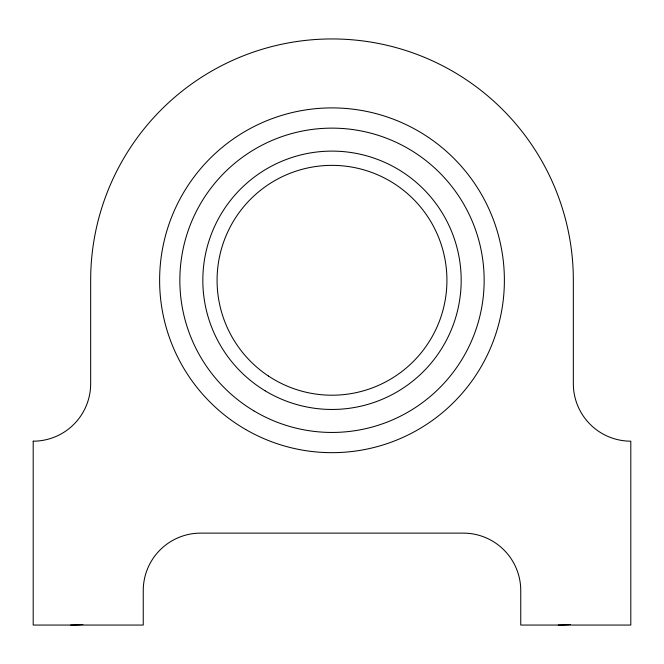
<?xml version="1.0" encoding="UTF-8"?>
<svg xmlns="http://www.w3.org/2000/svg" width="664" height="664" viewBox="0 0 664 664"><rect width="100%" height="100%" fill="white"/><g stroke="black" fill="none" stroke-linecap="round" stroke-linejoin="round"><path stroke-width="1" d="M570.459 624.484A25 2.531 -5.9 0 1 558.291 625.048M82.884 624.484A25 2.531 -5.9 0 1 70.716 625.048M33.2 441.178L33.2 625.056L143.25 625.056L143.25 590.578A57.461 57.461 0 0 1 200.711 533.117L463.289 533.117A57.461 57.461 0 0 1 520.75 590.578L520.75 625.056L630.8 625.056L630.8 441.178A57.461 57.461 0 0 1 573.339 383.717L573.339 280.283A241.339 241.339 0 0 0 332 38.944A241.339 241.339 0 0 0 90.661 280.283L90.661 383.717A57.461 57.461 0 0 1 33.2 441.178M245.713 429.517A172.383 172.383 0 0 0 504.383 280.391A172.383 172.383 0 0 0 245.904 130.941A172.383 172.383 0 0 0 245.713 429.517M268.405 376.007A114.922 114.922 0 0 0 446.698 287.504A114.922 114.922 0 0 0 280.905 177.346A114.922 114.922 0 0 0 268.405 376.007M253.88 410.858A152.156 152.156 0 0 0 484.139 282.648A152.156 152.156 0 0 0 257.981 147.35A152.156 152.156 0 0 0 253.88 410.858M265.085 390.772A129.173 129.173 0 0 0 461.148 282.988A129.173 129.173 0 0 0 269.775 167.087A129.173 129.173 0 0 0 265.085 390.772"/></g></svg>
